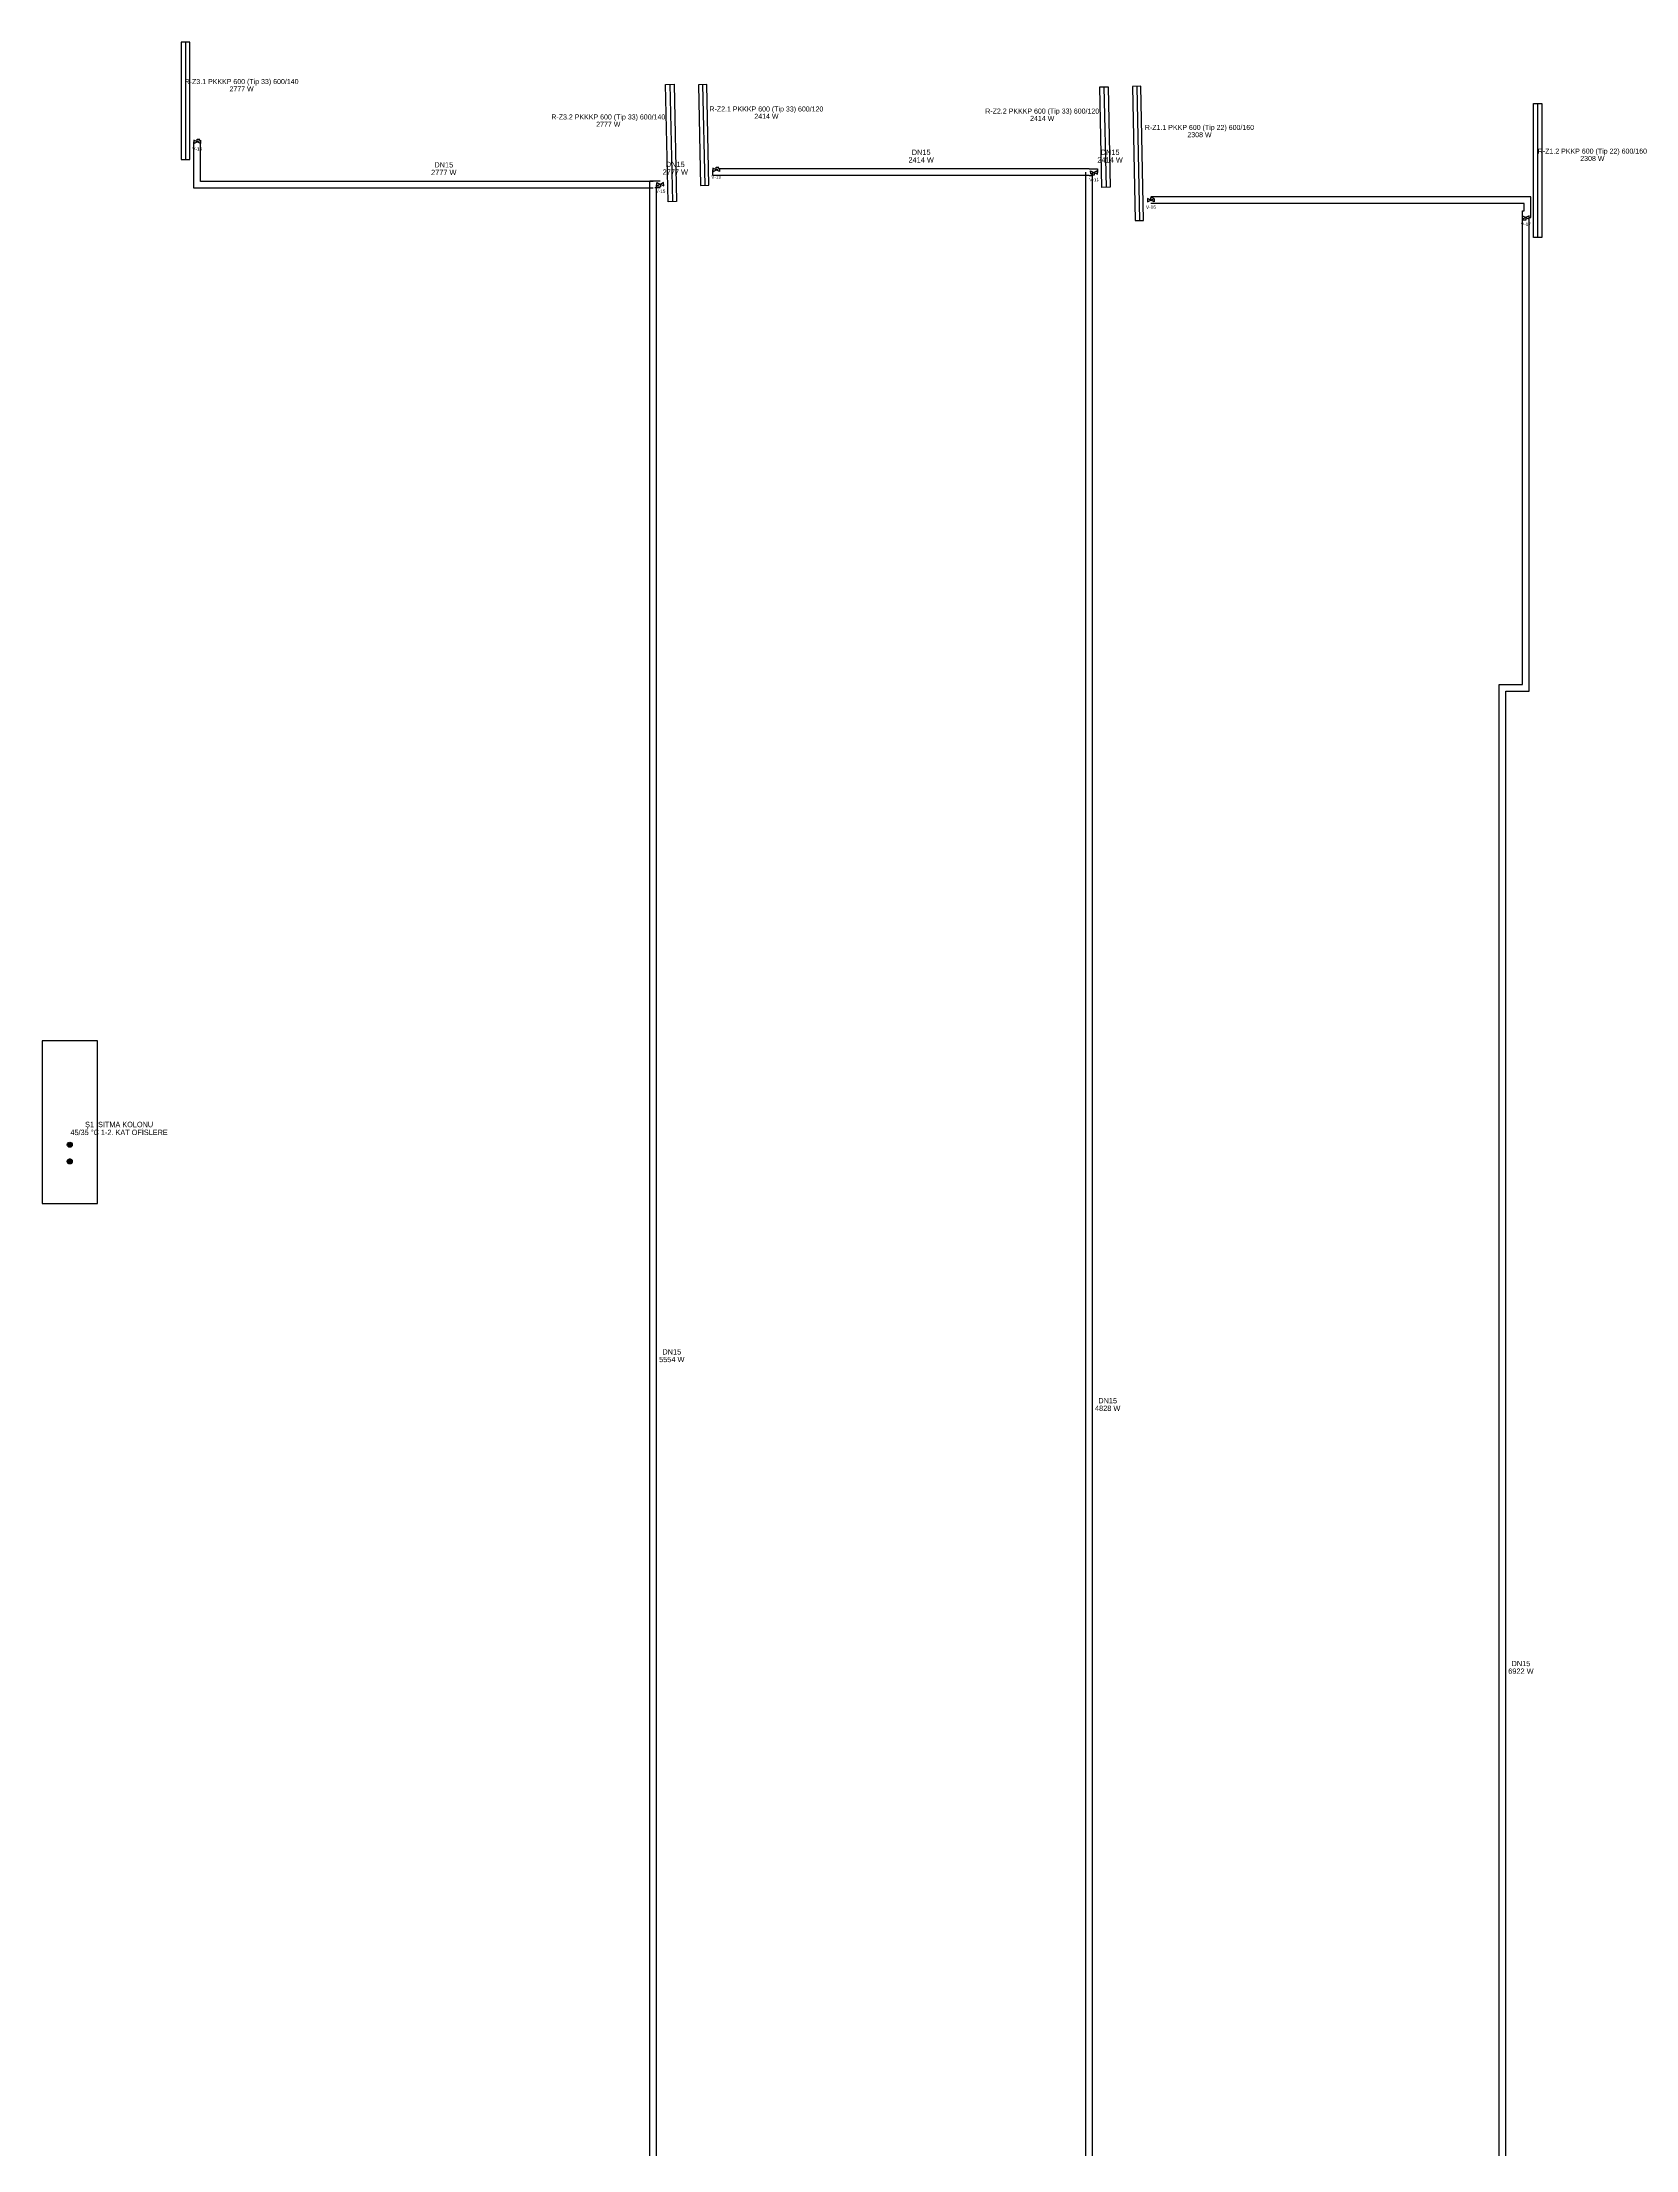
# Model space of a CAD drawing. Header units: centimetres. Extents: x 247996 to 314900, y -468471 to -440326.
# Drawn here: x 282919 to 284820, y -443069 to -440555 of the extents above; entities that cross this region are included whole.
import ezdxf
from ezdxf.enums import TextEntityAlignment as Align

# ---------------------------------------------------------------- set-up
doc = ezdxf.new("R2010")
doc.units = ezdxf.units.CM
doc.linetypes.add('ISITMA DONUS HATTI', pattern=[1.66, 1.57, -0.02, -0.07])
for name, color, linetype, lineweight in [('SCOTT-MTY-ISITMA-CAP', 41, 'Continuous', 30), ('SCOTT-MTY-ISITMA-DONUS-BORU', 30, 'ISITMA DONUS HATTI', 30), ('SCOTT-MTY-ISITMA-GIDIS-BORU', 10, 'Continuous', 30)]:
    doc.layers.add(name, color=color, linetype=linetype, lineweight=lineweight)
for name, color, linetype in [('SCOTT-MTY-RADYATÖR', 2, 'Continuous'), ('SCOTT-MTY-TES-SAFT', 8, 'Continuous'), ('SCOTT-MTY-VANA', 1, 'Continuous')]:
    doc.layers.add(name, color=color, linetype=linetype)
doc.styles.add('ROTAS', font='arial.ttf')

# ---------------------------------------------------------------- blocks, each defined once
blk = doc.blocks.new('T-KOLON-T')
blk.add_hatch(color=7).paths.add_polyline_path([(3, 0), (2.8, 1.1), (2.1, 2.1), (1.1, 2.8), (0, 3), (-1.1, 2.8), (-2.1, 2.1), (-2.8, 1.1), (-3, 0), (-2.8, -1.1), (-2.1, -2.1), (-1.1, -2.8), (0, -3), (1.1, -2.8), (2.1, -2.1), (2.8, -1.1)])
blk.add_circle((0, 0), 3)
blk = doc.blocks.new('MTY-KURESEL VANA')
at = {"layer": 'SCOTT-MTY-VANA'}
for p, q in [((0, 0), (0, 8)), ((0, 8), (8, 8))]:
    blk.add_line(p, q, dxfattribs=at)
blk.add_lwpolyline([(-10, 5), (-10, -5), (10, 5), (10, -5), (-10, 5)], dxfattribs=at)
blk.add_attdef('CAP', (-1.1, -2.7), '', height=2.5, dxfattribs=at)

msp = doc.modelspace()

# ---------------------------------------------------------------- linework, layer by layer
at = {"layer": 'SCOTT-MTY-ISITMA-DONUS-BORU'}
for points in [[(283648, -440721), (283108, -440721), (283108, -440674)], [(283652, -443556.6), (283652, -440725)], [(284168, -440706), (283726.7, -440706)], [(284168, -440714), (284171.9, -440714)], [(284172, -443688), (284172, -440710)], [(283649.9, -440728.5), (283656.4, -440728.5)], [(284486, -443783.1), (284665, -443783.1), (284665, -443714), (284665.4, -443714), (284665.4, -443696), (284665, -443696), (284665, -441329), (284693, -441329), (284693, -440764), (284695, -440764), (284695, -440739.4), (284241.5, -440739.4)]]:
    msp.add_lwpolyline(points, dxfattribs=at)
at = {"layer": 'SCOTT-MTY-ISITMA-GIDIS-BORU'}
for points in [[(283648, -440729), (283100, -440729), (283100, -440674)], [(283644, -440725), (283644, -440720.5), (283656.4, -440720.5)], [(283644, -443556.6), (283644, -440725)], [(284168, -440714), (283719, -440714), (283719, -440707.4)], [(284164, -443688), (284164, -440710)], [(284168, -440706), (284177.8, -440706), (284177.8, -440710.5)], [(284486, -443775.1), (284657, -443775.1), (284657, -443706), (284657.4, -443706), (284657.4, -443704), (284657, -443704), (284657, -441321), (284685, -441321), (284685, -440756), (284687, -440756), (284687, -440747.4), (284241.5, -440747.4)]]:
    msp.add_lwpolyline(points, dxfattribs=at)
at = {"layer": 'SCOTT-MTY-RADYATÖR'}
for points in [[(283085, -440555), (283085, -440695), (283095, -440695), (283095, -440555)], [(283672.8, -440605.1), (283675.8, -440745.1), (283665.8, -440745.3), (283662.8, -440605.4)], [(283701.8, -440605.8), (283704.4, -440725.8), (283714.4, -440725.6), (283711.8, -440605.6)], [(284190.7, -440608.1), (284193.2, -440728.1), (284183.2, -440728.3), (284180.7, -440608.3)], [(284219.7, -440607.8), (284223, -440767.8), (284233, -440767.6), (284229.7, -440607.6)], [(284708, -440628), (284708, -440788), (284698, -440788), (284698, -440628)]]:
    msp.add_lwpolyline(points, close=True, dxfattribs=at)
for points in [[(283090, -440555), (283090, -440695)], [(283667.8, -440605.2), (283670.8, -440745.2)], [(283706.8, -440605.7), (283709.4, -440725.7)], [(284185.7, -440608.2), (284188.2, -440728.2)], [(284224.7, -440607.7), (284228, -440767.7)], [(284703, -440628), (284703, -440788)]]:
    msp.add_lwpolyline(points, dxfattribs=at)
at = {"layer": 'SCOTT-MTY-TES-SAFT'}
msp.add_lwpolyline([(282919, -441940), (282985, -441940), (282985, -441746), (282919, -441746)], close=True, dxfattribs=at)

# ---------------------------------------------------------------- block references
at = {"layer": 'SCOTT-MTY-ISITMA-DONUS-BORU'}
msp.add_blockref('T-KOLON-T', (282952, -441890), dxfattribs=at)
at = {"layer": 'SCOTT-MTY-ISITMA-GIDIS-BORU'}
msp.add_blockref('T-KOLON-T', (282952, -441870), dxfattribs=at)
at = {"layer": 'SCOTT-MTY-VANA', "xscale": 0.4, "yscale": 0.4}
msp.add_blockref('MTY-KURESEL VANA', (283104, -440674), dxfattribs=at).add_auto_attribs({'CAP': 'DN15'})
for p, rotation in [((283656.4, -440724.5), -178.7389758007175), ((283723, -440707.4), 1.261420744366645), ((284173.8, -440710.5), -178.7918639359261), ((284241.5, -440743.4), 1.202460403784603), ((284689, -440764), -180)]:
    msp.add_blockref('MTY-KURESEL VANA', p, dxfattribs=dict(at, rotation=rotation)).add_auto_attribs({'CAP': 'DN15'})

# ---------------------------------------------------------------- texts
at = {"layer": 'SCOTT-MTY-ISITMA-CAP', "style": 'ROTAS', "width": 0.8}
for s, p in [('DN15', (283398.1, -440701.3)), ('DN15', (283674.3, -440700.8)), ('2414 W', (283967.6, -440695.4)), ('DN15', (283967.6, -440686.3)), ('2414 W', (284193, -440695.4)), ('DN15', (284193, -440686.3)), ('2777 W', (283398.1, -440710.4)), ('2777 W', (283674.3, -440710)), ('5554 W', (283670.1, -442126.2)), ('DN15', (283670.1, -442117.1)), ('4828 W', (284190.1, -442184.4)), ('DN15', (284190.1, -442175.3)), ('DN15', (284683.1, -442488.8)), ('6922 W', (284683.1, -442497.9))]:
    msp.add_text(s, height=6.3, dxfattribs=at).set_placement(p, align=Align.MIDDLE_CENTER)
at = {"layer": 'SCOTT-MTY-RADYATÖR', "style": 'ROTAS', "width": 0.8}
for s, p in [('R-Z3.1 PKKKP 600 (Tip 33) 600/140', (283156.9, -440602)), ('2777 W', (283156.9, -440610.7)), ('R-Z3.2 PKKKP 600 (Tip 33) 600/140', (283594.4, -440644.2)), ('2777 W', (283594.4, -440652.9)), ('R-Z2.1 PKKKP 600 (Tip 33) 600/120', (283783, -440634.7)), ('2414 W', (283783, -440643.4)), ('R-Z2.2 PKKKP 600 (Tip 33) 600/120', (284112, -440637.2)), ('2414 W', (284112, -440645.9)), ('R-Z1.1 PKKP 600 (Tip 22) 600/160', (284299.6, -440656.7)), ('2308 W', (284299.6, -440665.4)), ('R-Z1.2 PKKP 600 (Tip 22) 600/160', (284768.3, -440685)), ('2308 W', (284768.3, -440693.7))]:
    msp.add_text(s, height=6, dxfattribs=at).set_placement(p, align=Align.MIDDLE_CENTER)
at = {"layer": 'SCOTT-MTY-TES-SAFT', "style": 'ROTAS', "width": 0.8}
for s, p in [('45/35 °C 1-2. KAT OFİSLERE', (283010.8, -441855.3)), ('Ş1 ISITMA KOLONU', (283010.8, -441845.9))]:
    msp.add_text(s, height=6.5, dxfattribs=at).set_placement(p, align=Align.MIDDLE_CENTER)
at = {"layer": 'SCOTT-MTY-VANA', "style": 'ROTAS', "width": 0.8}
msp.add_text('V-14', height=4, dxfattribs=at).set_placement((283104, -440682.4), align=Align.MIDDLE_CENTER)
for s, rotation, p in [('V-10', 1.2614, (283723.2, -440715.8)), ('V-11', -358.7919, (284174, -440718.9)), ('V-15', -358.739, (283656.6, -440732.9)), ('V-06', 1.2025, (284241.7, -440751.8)), ('V-07', -360, (284689, -440772.4))]:
    msp.add_text(s, height=4, rotation=rotation, dxfattribs=at).set_placement(p, align=Align.MIDDLE_CENTER)

doc.saveas('drawing.dxf')
